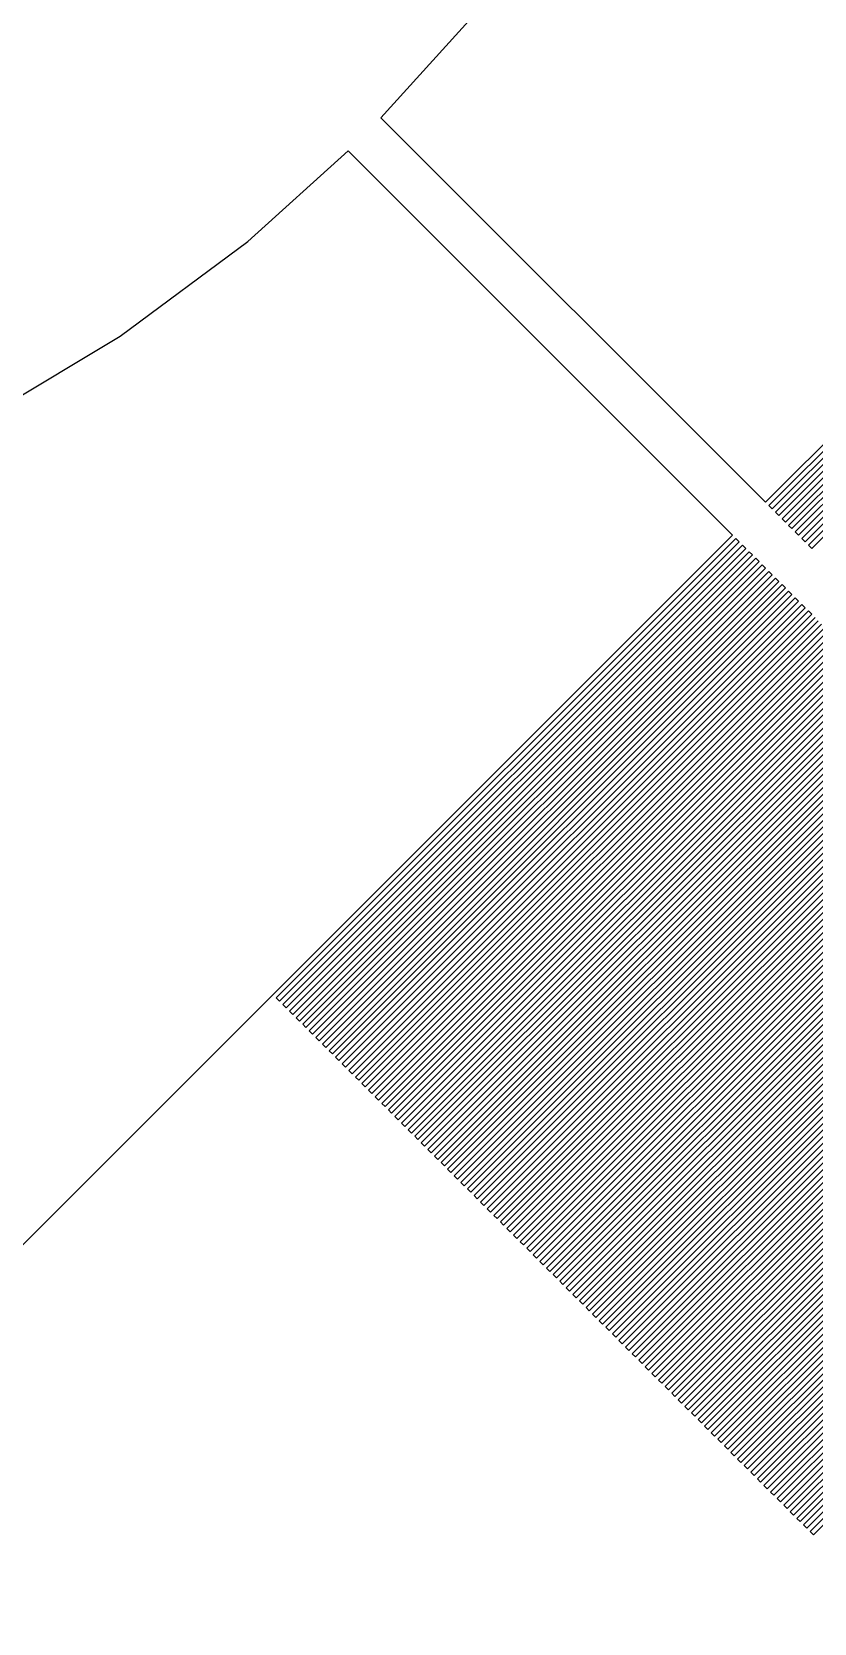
# Model space of a CAD drawing. Extents: x 1 to 107, y 1 to 71.
# Drawn here: x 24.241 to 25.92, y 7.849 to 11.265 of the extents above; entities that cross this region are included whole.
import ezdxf

# ---------------------------------------------------------------- set-up
doc = ezdxf.new("R2010")
doc.units = 0

msp = doc.modelspace()

# ---------------------------------------------------------------- linework, layer by layer
for p, q in [((28.1513, 12.5908), (25.8156, 10.2551)), ((24.9901, 11.0806), (25.1851, 11.2959)), ((25.8226, 10.248), (26.8091, 11.2344)), ((26.8161, 11.2274), (25.8297, 10.241)), ((25.8368, 10.2339), (26.8232, 11.2203)), ((26.8303, 11.2132), (25.8439, 10.2268)), ((25.8509, 10.2197), (26.8374, 11.2061)), ((26.8444, 11.1991), (25.858, 10.2127)), ((25.8651, 10.2056), (26.8515, 11.192)), ((26.8586, 11.1849), (25.8722, 10.1985)), ((25.8792, 10.1915), (26.8656, 11.1779)), ((26.8727, 11.1708), (25.8863, 10.1844)), ((25.8934, 10.1773), (26.8798, 11.1637)), ((26.8869, 11.1567), (25.9004, 10.1702)), ((25.9075, 10.1632), (26.8939, 11.1496)), ((26.901, 11.1425), (25.9146, 10.1561)), ((25.8156, 10.2551), (24.9901, 11.0806)), ((24.7041, 10.8148), (24.9194, 11.0099)), ((24.9194, 11.0099), (25.7449, 10.1844)), ((24.4306, 10.612), (24.7041, 10.8148)), ((24.1385, 10.4369), (24.4306, 10.612)), ((25.8297, 10.241), (25.8226, 10.248)), ((25.8439, 10.2268), (25.8368, 10.2339)), ((25.858, 10.2127), (25.8509, 10.2197)), ((25.7449, 10.1844), (23.4091, 7.84868)), ((25.8722, 10.1985), (25.8651, 10.2056)), ((25.8863, 10.1844), (25.8792, 10.1915)), ((24.7655, 9.19092), (25.752, 10.1773)), ((25.759, 10.1703), (24.7726, 9.18384)), ((24.7797, 9.17677), (25.7661, 10.1632)), ((25.7732, 10.1561), (24.7868, 9.16971)), ((24.7938, 9.16263), (25.7802, 10.149)), ((25.752, 10.1773), (25.759, 10.1703)), ((25.7661, 10.1632), (25.7732, 10.1561)), ((25.7802, 10.149), (25.7873, 10.142)), ((25.9004, 10.1702), (25.8934, 10.1773)), ((25.9146, 10.1561), (25.9075, 10.1632)), ((25.7873, 10.142), (24.8009, 9.15556)), ((24.808, 9.14848), (25.7944, 10.1349)), ((25.8015, 10.1278), (24.815, 9.14142)), ((24.8221, 9.13434), (25.8085, 10.1208)), ((25.8156, 10.1137), (24.8292, 9.12727)), ((25.7944, 10.1349), (25.8015, 10.1278)), ((25.8085, 10.1208), (25.8156, 10.1137)), ((24.8363, 9.12019), (25.8227, 10.1066)), ((25.8297, 10.0995), (24.8433, 9.11313)), ((24.8504, 9.10605), (25.8368, 10.0925)), ((25.8439, 10.0854), (24.8575, 9.09898)), ((25.8227, 10.1066), (25.8297, 10.0995)), ((25.8368, 10.0925), (25.8439, 10.0854)), ((24.8645, 9.09192), (25.851, 10.0783)), ((25.858, 10.0713), (24.8716, 9.08484)), ((24.8787, 9.07777), (25.8651, 10.0642)), ((25.8722, 10.0571), (24.8858, 9.07071)), ((24.8928, 9.06363), (25.8792, 10.05)), ((25.851, 10.0783), (25.858, 10.0713)), ((25.8651, 10.0642), (25.8722, 10.0571)), ((25.8792, 10.05), (25.8863, 10.043)), ((25.8863, 10.043), (24.8999, 9.05656)), ((24.907, 9.0495), (25.8934, 10.0359)), ((25.9005, 10.0288), (24.914, 9.04242)), ((24.9211, 9.03535), (25.9075, 10.0218)), ((25.9146, 10.0147), (24.9282, 9.02827)), ((25.8934, 10.0359), (25.9005, 10.0288)), ((25.9075, 10.0218), (25.9146, 10.0147)), ((24.9353, 9.02121), (25.9217, 10.0076)), ((25.9287, 10.0005), (24.9423, 9.01414)), ((24.9494, 9.00706), (25.9358, 9.99347)), ((25.9429, 9.9864), (24.9565, 9)), ((24.9635, 8.99294), (25.95, 9.97934)), ((25.957, 9.97226), (24.9706, 8.98586)), ((24.9777, 8.97879), (25.9641, 9.96519)), ((25.9712, 9.95813), (24.9847, 8.97173)), ((24.9918, 8.96465), (25.9782, 9.95105)), ((25.9853, 9.94398), (24.9989, 8.95758)), ((25.006, 8.95052), (25.9924, 9.93692)), ((25.9995, 9.92984), (25.013, 8.94344)), ((25.0201, 8.93637), (26.0065, 9.92278)), ((26.0136, 9.9157), (25.0272, 8.92929)), ((25.0342, 8.92223), (26.0207, 9.90863)), ((26.0277, 9.90157), (25.0413, 8.91516)), ((25.0484, 8.90808), (26.0348, 9.89449)), ((26.0419, 9.88742), (25.0555, 8.90102)), ((25.0625, 8.89395), (26.049, 9.88034)), ((26.056, 9.87328), (25.0696, 8.88687)), ((25.0767, 8.87981), (26.0631, 9.8662)), ((26.0702, 9.85913), (25.0837, 8.87273)), ((25.0908, 8.86566), (26.0772, 9.85205)), ((26.0843, 9.84499), (25.0979, 8.85858)), ((25.105, 8.85152), (26.0914, 9.83791)), ((26.0984, 9.83084), (25.112, 8.84444)), ((25.1191, 8.83737), (26.1055, 9.82378)), ((26.1126, 9.8167), (25.1262, 8.83029)), ((25.1332, 8.82323), (26.1197, 9.80963)), ((26.1267, 9.80257), (25.1403, 8.81616)), ((25.1474, 8.80908), (26.1338, 9.79549)), ((26.1409, 9.78842), (25.1544, 8.80202)), ((25.1615, 8.79495), (26.1479, 9.78136)), ((26.155, 9.77428), (25.1686, 8.78787)), ((25.1757, 8.78081), (26.1621, 9.76721)), ((26.1691, 9.76015), (25.1827, 8.77374)), ((25.1898, 8.76666), (26.1762, 9.75307)), ((26.1833, 9.746), (25.1969, 8.7596)), ((25.204, 8.75252), (26.1904, 9.73892)), ((26.1974, 9.73186), (25.211, 8.74545)), ((25.2181, 8.73839), (26.2045, 9.72478)), ((26.2116, 9.71771), (25.2252, 8.73131)), ((25.2322, 8.72424), (26.2187, 9.71063)), ((26.2257, 9.70357), (25.2393, 8.71716)), ((25.2464, 8.7101), (26.2328, 9.69649)), ((26.2399, 9.68942), (25.2534, 8.70302)), ((25.2605, 8.69595), (26.2469, 9.68236)), ((26.254, 9.67528), (25.2676, 8.68887)), ((25.2747, 8.68181), (26.2611, 9.66821)), ((26.2682, 9.66113), (25.2817, 8.67473)), ((25.2888, 8.66766), (26.2752, 9.65407)), ((26.2823, 9.647), (25.2959, 8.6606)), ((25.3029, 8.65352), (26.2894, 9.63992)), ((26.2964, 9.63286), (25.31, 8.64645)), ((25.3171, 8.63939), (26.3035, 9.62579)), ((26.3106, 9.61871), (25.3242, 8.63231)), ((25.3312, 8.62524), (26.3176, 9.61165)), ((26.3247, 9.60458), (25.3383, 8.61818)), ((25.3454, 8.6111), (26.3318, 9.5975)), ((26.3389, 9.59044), (25.3524, 8.60403)), ((25.3595, 8.59697), (26.3459, 9.58336)), ((26.353, 9.57628), (25.3666, 8.58989)), ((25.3737, 8.58282), (26.3601, 9.56921)), ((26.3672, 9.56213), (25.3807, 8.57574)), ((25.3878, 8.56866), (26.3742, 9.55507)), ((26.3813, 9.548), (25.3949, 8.5616)), ((25.4019, 8.55452), (26.3884, 9.54092)), ((26.3954, 9.53386), (25.409, 8.54745)), ((25.4161, 8.54039), (26.4025, 9.52679)), ((26.4096, 9.51971), (25.4232, 8.53331)), ((25.4302, 8.52625), (26.4166, 9.51265)), ((26.4237, 9.50558), (25.4373, 8.51918)), ((25.4444, 8.5121), (26.4308, 9.4985)), ((26.4379, 9.49144), (25.4514, 8.50504)), ((25.4585, 8.49796), (26.4449, 9.48436)), ((26.452, 9.47729), (25.4656, 8.49089)), ((25.4727, 8.48383), (26.4591, 9.47023)), ((26.4661, 9.46315), (25.4797, 8.47675)), ((25.4868, 8.46968), (26.4732, 9.45609)), ((26.4803, 9.44901), (25.4939, 8.46262)), ((25.5009, 8.45554), (26.4874, 9.44194)), ((26.4944, 9.43486), (25.508, 8.44847)), ((25.5151, 8.44139), (26.5015, 9.4278)), ((26.5086, 9.42072), (25.5222, 8.43433)), ((25.5292, 8.42725), (26.5156, 9.41365)), ((26.5227, 9.40659), (25.5363, 8.42018)), ((25.5434, 8.4131), (26.5298, 9.39951)), ((26.5368, 9.39244), (25.5504, 8.40604)), ((25.5575, 8.39896), (26.5439, 9.38536)), ((26.551, 9.3783), (25.5646, 8.39189)), ((25.5716, 8.38483), (26.5581, 9.37123)), ((26.5651, 9.36415), (25.5787, 8.37775)), ((25.5858, 8.37068), (26.5722, 9.35709)), ((26.5793, 9.35002), (25.5928, 8.36362)), ((25.5999, 8.35654), (26.5863, 9.34294)), ((26.5934, 9.33588), (25.607, 8.34947)), ((25.6141, 8.34241), (26.6005, 9.32881)), ((26.6076, 9.32173), (25.6211, 8.33533)), ((25.6282, 8.32826), (26.6146, 9.31467)), ((26.6217, 9.30759), (25.6353, 8.32118)), ((25.6424, 8.31412), (26.6288, 9.30052)), ((26.6358, 9.29344), (25.6494, 8.30705)), ((25.6565, 8.29997), (26.6429, 9.28638)), ((26.65, 9.2793), (25.6636, 8.29291)), ((25.6706, 8.28583), (26.6571, 9.27223)), ((26.6641, 9.26515), (25.6777, 8.27876)), ((25.6848, 8.27168), (26.6712, 9.25809)), ((26.6783, 9.25102), (25.6918, 8.26462)), ((25.6989, 8.25754), (26.6853, 9.24394)), ((26.6924, 9.23688), (25.706, 8.25047)), ((25.7131, 8.24341), (26.6995, 9.22981)), ((24.7726, 9.18384), (24.7655, 9.19092)), ((26.7066, 9.22273), (25.7201, 8.23633)), ((25.7272, 8.22926), (26.7136, 9.21567)), ((26.7207, 9.20859), (25.7343, 8.22218)), ((25.7413, 8.21512), (26.7278, 9.20152)), ((26.7348, 9.19446), (25.7484, 8.20805)), ((24.7868, 9.16971), (24.7797, 9.17677)), ((24.8009, 9.15556), (24.7938, 9.16263)), ((25.7555, 8.20097), (26.7419, 9.18738)), ((26.749, 9.18031), (25.7626, 8.19391)), ((25.7696, 8.18684), (26.7561, 9.17325)), ((26.7631, 9.16617), (25.7767, 8.17976)), ((25.7838, 8.1727), (26.7702, 9.15909)), ((24.815, 9.14142), (24.808, 9.14848)), ((24.8292, 9.12727), (24.8221, 9.13434)), ((26.7773, 9.15202), (25.7908, 8.16563)), ((25.7979, 8.15855), (26.7843, 9.14494)), ((26.7914, 9.13788), (25.805, 8.15149)), ((25.8121, 8.14441), (26.7985, 9.1308)), ((26.8056, 9.12373), (25.8191, 8.13733)), ((24.8433, 9.11313), (24.8363, 9.12019)), ((24.8575, 9.09898), (24.8504, 9.10605)), ((24.8716, 9.08484), (24.8645, 9.09192)), ((25.8262, 8.13026), (26.8126, 9.11667)), ((26.8197, 9.10959), (25.8333, 8.12318)), ((25.8403, 8.11612), (26.8268, 9.10252)), ((26.8338, 9.09546), (25.8474, 8.10905)), ((25.8545, 8.10197), (26.8409, 9.08838)), ((24.8858, 9.07071), (24.8787, 9.07777)), ((24.8999, 9.05656), (24.8928, 9.06363)), ((26.848, 9.08131), (25.8616, 8.09491)), ((25.8686, 8.08784), (26.855, 9.07425)), ((26.8621, 9.06717), (25.8757, 8.08076)), ((25.8828, 8.0737), (26.8692, 9.0601)), ((24.914, 9.04242), (24.907, 9.0495)), ((24.9282, 9.02827), (24.9211, 9.03535)), ((24.9423, 9.01414), (24.9353, 9.02121)), ((26.8763, 9.05304), (25.8898, 8.06664)), ((25.8969, 8.05956), (26.8833, 9.04596)), ((26.8904, 9.03889), (25.904, 8.05249)), ((25.9111, 8.04541), (26.8975, 9.03181)), ((26.9045, 9.02475), (25.9181, 8.03835)), ((24.9565, 9), (24.9494, 9.00706)), ((24.9706, 8.98586), (24.9635, 8.99294)), ((24.9847, 8.97173), (24.9777, 8.97879)), ((24.9989, 8.95758), (24.9918, 8.96465)), ((25.013, 8.94344), (25.006, 8.95052)), ((25.0272, 8.92929), (25.0201, 8.93637)), ((25.0413, 8.91516), (25.0342, 8.92223)), ((25.0555, 8.90102), (25.0484, 8.90808)), ((25.0696, 8.88687), (25.0625, 8.89395)), ((25.0837, 8.87273), (25.0767, 8.87981)), ((25.0979, 8.85858), (25.0908, 8.86566)), ((25.112, 8.84444), (25.105, 8.85152)), ((25.1262, 8.83029), (25.1191, 8.83737)), ((25.1403, 8.81616), (25.1332, 8.82323)), ((25.1544, 8.80202), (25.1474, 8.80908)), ((25.1686, 8.78787), (25.1615, 8.79495)), ((25.1827, 8.77374), (25.1757, 8.78081)), ((25.1969, 8.7596), (25.1898, 8.76666)), ((25.211, 8.74545), (25.204, 8.75252)), ((25.2252, 8.73131), (25.2181, 8.73839)), ((25.2393, 8.71716), (25.2322, 8.72424)), ((25.2534, 8.70302), (25.2464, 8.7101)), ((25.2676, 8.68887), (25.2605, 8.69595)), ((25.2817, 8.67473), (25.2747, 8.68181)), ((25.2959, 8.6606), (25.2888, 8.66766)), ((25.31, 8.64645), (25.3029, 8.65352)), ((25.3242, 8.63231), (25.3171, 8.63939)), ((25.3383, 8.61818), (25.3312, 8.62524)), ((25.3524, 8.60403), (25.3454, 8.6111)), ((25.3666, 8.58989), (25.3595, 8.59697)), ((25.3807, 8.57574), (25.3737, 8.58282)), ((25.3949, 8.5616), (25.3878, 8.56866)), ((25.409, 8.54745), (25.4019, 8.55452)), ((25.4232, 8.53331), (25.4161, 8.54039)), ((25.4373, 8.51918), (25.4302, 8.52625)), ((25.4514, 8.50504), (25.4444, 8.5121)), ((25.4656, 8.49089), (25.4585, 8.49796)), ((25.4797, 8.47675), (25.4727, 8.48383)), ((25.4939, 8.46262), (25.4868, 8.46968)), ((25.508, 8.44847), (25.5009, 8.45554)), ((25.5222, 8.43433), (25.5151, 8.44139)), ((25.5363, 8.42018), (25.5292, 8.42725)), ((25.5504, 8.40604), (25.5434, 8.4131)), ((25.5646, 8.39189), (25.5575, 8.39896)), ((25.5787, 8.37775), (25.5716, 8.38483)), ((25.5928, 8.36362), (25.5858, 8.37068)), ((25.607, 8.34947), (25.5999, 8.35654)), ((25.6211, 8.33533), (25.6141, 8.34241)), ((25.6353, 8.32118), (25.6282, 8.32826)), ((25.6494, 8.30705), (25.6424, 8.31412)), ((25.6636, 8.29291), (25.6565, 8.29997)), ((25.6777, 8.27876), (25.6706, 8.28583)), ((25.6918, 8.26462), (25.6848, 8.27168)), ((25.706, 8.25047), (25.6989, 8.25754)), ((25.7201, 8.23633), (25.7131, 8.24341)), ((25.7343, 8.22218), (25.7272, 8.22926)), ((25.7484, 8.20805), (25.7413, 8.21512)), ((25.7626, 8.19391), (25.7555, 8.20097)), ((25.7767, 8.17976), (25.7696, 8.18684)), ((25.7908, 8.16563), (25.7838, 8.1727)), ((25.805, 8.15149), (25.7979, 8.15855)), ((25.8191, 8.13733), (25.8121, 8.14441)), ((25.8333, 8.12318), (25.8262, 8.13026)), ((25.8474, 8.10905), (25.8403, 8.11612)), ((25.8616, 8.09491), (25.8545, 8.10197)), ((25.8757, 8.08076), (25.8686, 8.08784)), ((25.8898, 8.06664), (25.8828, 8.0737)), ((25.904, 8.05249), (25.8969, 8.05956)), ((25.9181, 8.03835), (25.9111, 8.04541))]:
    msp.add_line(p, q)

doc.saveas('drawing.dxf')
